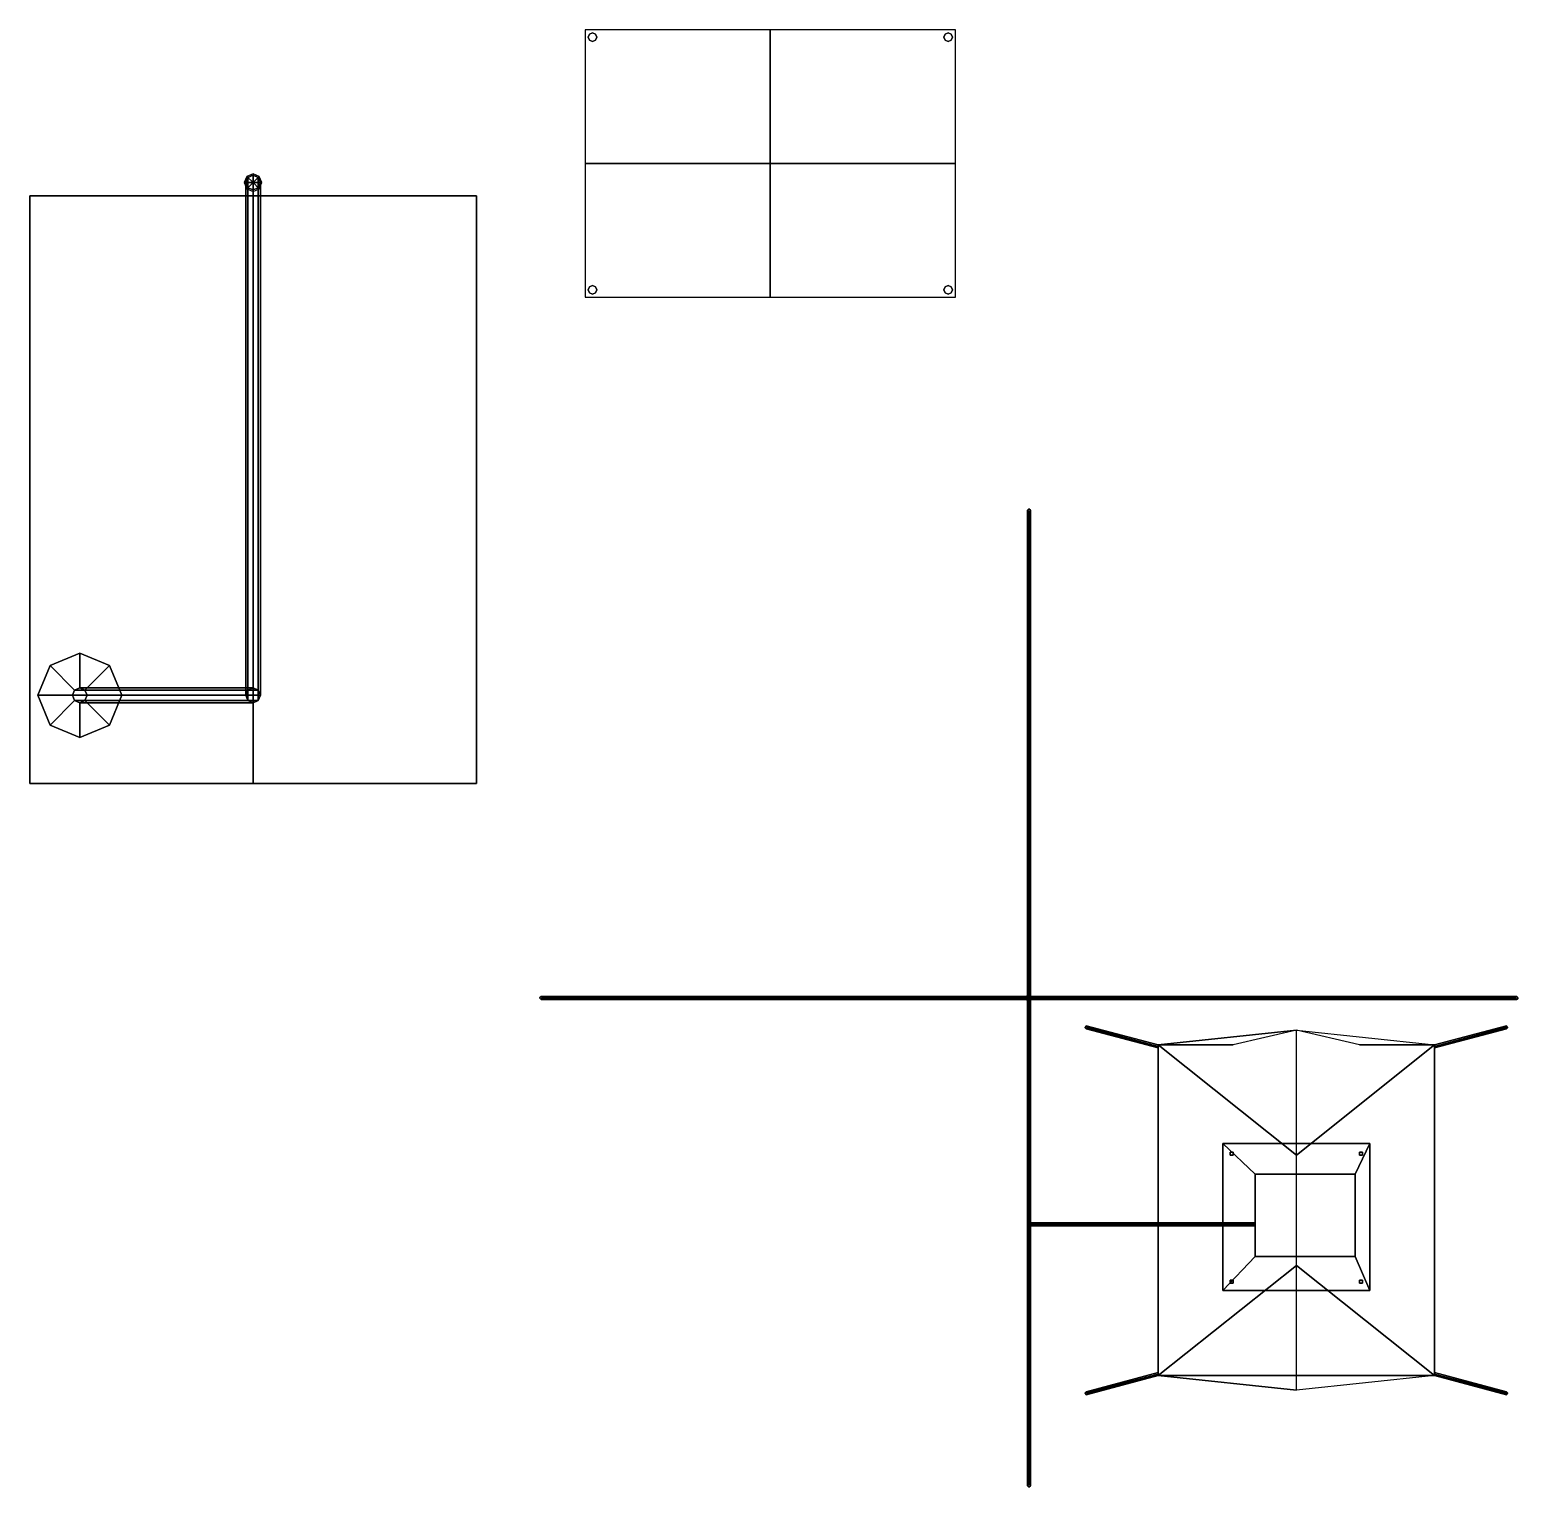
# Model space of a CAD drawing. Extents: x -5 to 5.1, y -6 to 3.9.
import ezdxf

# ---------------------------------------------------------------- set-up
doc = ezdxf.new("R2010")
doc.units = 0
doc.layers.add('SWE_HQ_TENT', color=3, linetype='CONTINUOUS')

msp = doc.modelspace()

# ---------------------------------------------------------------- linework, layer by layer
at = {"layer": 'SWE_HQ_TENT'}
for points in [[(0, 3, 1.69), (0, 3.91, 1.79), (-1.26, 3.91, 1.83), (-1.26, 3, 1.73)], [(-1.231, 3.881), (-1.24, 3.86), (-1.24, 3.86, 1.8), (-1.231, 3.881, 1.8)], [(-1.24, 3.86), (-1.231, 3.839), (-1.231, 3.839, 1.8), (-1.24, 3.86, 1.8)], [(-1.21, 3.89), (-1.231, 3.881), (-1.231, 3.881, 1.8), (-1.21, 3.89, 1.8)], [(-1.189, 3.881), (-1.21, 3.89), (-1.21, 3.89, 1.8), (-1.189, 3.881, 1.8)], [(-1.18, 3.86), (-1.189, 3.881), (-1.189, 3.881, 1.8), (-1.18, 3.86, 1.8)], [(-1.189, 3.839), (-1.18, 3.86), (-1.18, 3.86, 1.8), (-1.189, 3.839, 1.8)], [(0, 3.91, 1.79), (0, 3, 1.69), (1.26, 3, 1.73), (1.26, 3.91, 1.83)], [(1.189, 3.881), (1.18, 3.86), (1.18, 3.86, 1.8), (1.189, 3.881, 1.8)], [(1.18, 3.86), (1.189, 3.839), (1.189, 3.839, 1.8), (1.18, 3.86, 1.8)], [(1.21, 3.89), (1.189, 3.881), (1.189, 3.881, 1.8), (1.21, 3.89, 1.8)], [(1.231, 3.881), (1.21, 3.89), (1.21, 3.89, 1.8), (1.231, 3.881, 1.8)], [(1.24, 3.86), (1.231, 3.881), (1.231, 3.881, 1.8), (1.24, 3.86, 1.8)], [(1.231, 3.839), (1.24, 3.86), (1.24, 3.86, 1.8), (1.231, 3.839, 1.8)], [(-1.231, 3.839), (-1.21, 3.83), (-1.21, 3.83, 1.8), (-1.231, 3.839, 1.8)], [(-1.21, 3.83), (-1.189, 3.839), (-1.189, 3.839, 1.8), (-1.21, 3.83, 1.8)], [(1.189, 3.839), (1.21, 3.83), (1.21, 3.83, 1.8), (1.189, 3.839, 1.8)], [(1.21, 3.83), (1.231, 3.839), (1.231, 3.839, 1.8), (1.21, 3.83, 1.8)], [(0, 2.09, 1.79), (0, 3, 1.69), (-1.26, 3, 1.73), (-1.26, 2.09, 1.83)], [(0, 3, 1.69), (0, 2.09, 1.79), (1.26, 2.09, 1.83), (1.26, 3, 1.73)], [(-3.562, 2.912, 2.14), (-3.58, 2.87, 2.14), (-3.52, 2.87, 2.2)], [(-3.58, 2.87, 2.14), (-3.562, 2.828, 2.14), (-3.52, 2.87, 2.2)], [(-3.57, 2.87, 2.12), (-3.555, 2.905, 2.12), (-3.555, 2.905, 1.885), (-3.57, 2.87, 1.92)], [(-3.57, 2.87, 1.92), (-3.555, 2.905, 1.885), (-3.555, -0.585, 1.885), (-3.57, -0.62, 1.92)], [(-3.555, 2.835, 2.12), (-3.57, 2.87, 2.12), (-3.57, 2.87, 1.92), (-3.555, 2.835, 1.955)], [(-3.555, 2.835, 1.955), (-3.57, 2.87, 1.92), (-3.57, -0.62, 1.92), (-3.555, -0.655, 1.955)], [(-3.52, 2.93, 2.14), (-3.562, 2.912, 2.14), (-3.52, 2.87, 2.2)], [(-3.562, 2.828, 2.14), (-3.52, 2.81, 2.14), (-3.52, 2.87, 2.2)], [(-3.555, 2.905, 2.12), (-3.52, 2.92, 2.12), (-3.52, 2.92, 1.87), (-3.555, 2.905, 1.885)], [(-3.555, 2.905, 1.885), (-3.52, 2.92, 1.87), (-3.52, -0.57, 1.87), (-3.555, -0.585, 1.885)], [(-3.478, 2.912, 2.14), (-3.52, 2.93, 2.14), (-3.52, 2.87, 2.2)], [(-3.52, 2.92, 2.12), (-3.485, 2.905, 2.12), (-3.485, 2.905, 1.885), (-3.52, 2.92, 1.87)], [(-3.52, 2.92, 1.87), (-3.485, 2.905, 1.885), (-3.485, -0.585, 1.885), (-3.52, -0.57, 1.87)], [(-3.46, 2.87, 2.14), (-3.478, 2.912, 2.14), (-3.52, 2.87, 2.2)], [(-3.52, 2.81, 2.14), (-3.478, 2.828, 2.14), (-3.52, 2.87, 2.2)], [(-3.478, 2.828, 2.14), (-3.46, 2.87, 2.14), (-3.52, 2.87, 2.2)], [(-3.485, 2.905, 2.12), (-3.47, 2.87, 2.12), (-3.47, 2.87, 1.92), (-3.485, 2.905, 1.885)], [(-3.485, 2.905, 1.885), (-3.47, 2.87, 1.92), (-3.47, -0.62, 1.92), (-3.485, -0.585, 1.885)], [(-3.47, 2.87, 2.12), (-3.485, 2.835, 2.12), (-3.485, 2.835, 1.955), (-3.47, 2.87, 1.92)], [(-3.47, 2.87, 1.92), (-3.485, 2.835, 1.955), (-3.485, -0.655, 1.955), (-3.47, -0.62, 1.92)], [(-5.04, 2.78, 1), (-5.04, -1.22, 1), (-3.52, -1.22, 2), (-3.52, 2.78, 2)], [(-5.04, 2.78), (-5.04, -1.22), (-5.04, -1.22, 1), (-5.04, 2.78, 1)], [(-2, 2.78), (-5.04, 2.78), (-5.04, 2.78, 1), (-2, 2.78, 1)], [(-2, 2.78, 1), (-5.04, 2.78, 1), (-3.52, 2.78, 2)], [(-3.52, 2.82, 2.12), (-3.555, 2.835, 2.12), (-3.555, 2.835, 1.955), (-3.52, 2.82, 1.97)], [(-3.52, 2.82, 1.97), (-3.555, 2.835, 1.955), (-3.555, -0.655, 1.955), (-3.52, -0.67, 1.97)], [(-3.485, 2.835, 2.12), (-3.52, 2.82, 2.12), (-3.52, 2.82, 1.97), (-3.485, 2.835, 1.955)], [(-3.485, 2.835, 1.955), (-3.52, 2.82, 1.97), (-3.52, -0.67, 1.97), (-3.485, -0.655, 1.955)], [(-3.52, 2.78, 2), (-3.52, -1.22, 2), (-2, -1.22, 1), (-2, 2.78, 1)], [(-2, 2.78, 1), (-2, -1.22, 1), (-2, -1.22), (-2, 2.78)], [(-1.231, 2.161), (-1.24, 2.14), (-1.24, 2.14, 1.8), (-1.231, 2.161, 1.8)], [(-1.24, 2.14), (-1.231, 2.119), (-1.231, 2.119, 1.8), (-1.24, 2.14, 1.8)], [(-1.21, 2.17), (-1.231, 2.161), (-1.231, 2.161, 1.8), (-1.21, 2.17, 1.8)], [(-1.189, 2.161), (-1.21, 2.17), (-1.21, 2.17, 1.8), (-1.189, 2.161, 1.8)], [(-1.18, 2.14), (-1.189, 2.161), (-1.189, 2.161, 1.8), (-1.18, 2.14, 1.8)], [(-1.189, 2.119), (-1.18, 2.14), (-1.18, 2.14, 1.8), (-1.189, 2.119, 1.8)], [(1.189, 2.161), (1.18, 2.14), (1.18, 2.14, 1.8), (1.189, 2.161, 1.8)], [(1.18, 2.14), (1.189, 2.119), (1.189, 2.119, 1.8), (1.18, 2.14, 1.8)], [(1.21, 2.17), (1.189, 2.161), (1.189, 2.161, 1.8), (1.21, 2.17, 1.8)], [(1.231, 2.161), (1.21, 2.17), (1.21, 2.17, 1.8), (1.231, 2.161, 1.8)], [(1.24, 2.14), (1.231, 2.161), (1.231, 2.161, 1.8), (1.24, 2.14, 1.8)], [(1.231, 2.119), (1.24, 2.14), (1.24, 2.14, 1.8), (1.231, 2.119, 1.8)], [(-1.231, 2.119), (-1.21, 2.11), (-1.21, 2.11, 1.8), (-1.231, 2.119, 1.8)], [(-1.21, 2.11), (-1.189, 2.119), (-1.189, 2.119, 1.8), (-1.21, 2.11, 1.8)], [(1.189, 2.119), (1.21, 2.11), (1.21, 2.11, 1.8), (1.189, 2.119, 1.8)], [(1.21, 2.11), (1.231, 2.119), (1.231, 2.119, 1.8), (1.21, 2.11, 1.8)], [(1.77, 0.64, 0.1), (1.76, 0.65, 0.1), (1.75, 0.64, 0.1), (1.76, 0.63, 0.1)], [(1.76, 0.65), (1.75, 0.64), (1.75, 0.64, 0.1), (1.76, 0.65, 0.1)], [(1.76, 0.63, 0.072), (1.75, 0.64, 0.03), (1.75, -2.67, 7), (1.76, -2.66, 7)], [(1.75, 0.64, 0.03), (1.76, 0.63, 0.03), (1.76, -2.68, 7), (1.75, -2.67, 7)], [(1.76, 0.63, 0.024), (1.75, 0.64), (1.75, -2.67, 4), (1.76, -2.66, 4)], [(1.75, 0.64), (1.76, 0.63), (1.76, -2.68, 4), (1.75, -2.67, 4)], [(1.75, 0.64), (1.76, 0.63, 0.024), (1.76, 0.63, 0.1), (1.75, 0.64, 0.1)], [(1.77, 0.64), (1.76, 0.65), (1.76, 0.65, 0.1), (1.77, 0.64, 0.1)], [(1.77, 0.64, 0.03), (1.76, 0.63, 0.072), (1.76, -2.66, 7), (1.77, -2.67, 7)], [(1.76, 0.63, 0.03), (1.77, 0.64, 0.03), (1.77, -2.67, 7), (1.76, -2.68, 7)], [(1.77, 0.64), (1.76, 0.63, 0.024), (1.76, -2.66, 4), (1.77, -2.67, 4)], [(1.76, 0.63), (1.77, 0.64), (1.77, -2.67, 4), (1.76, -2.68, 4)], [(1.76, 0.63, 0.024), (1.77, 0.64), (1.77, 0.64, 0.1), (1.76, 0.63, 0.1)], [(-4.7, -0.334), (-4.902, -0.418), (-4.902, -0.418, 0.851), (-4.7, -0.334, 0.851)], [(-4.7, -0.334, 0.851), (-4.902, -0.418, 0.851), (-4.735, -0.585, 0.851), (-4.7, -0.57, 0.851)], [(-4.498, -0.418), (-4.7, -0.334), (-4.7, -0.334, 0.851), (-4.498, -0.418, 0.851)], [(-4.498, -0.418, 0.851), (-4.7, -0.334, 0.851), (-4.7, -0.57, 0.851), (-4.665, -0.585, 0.851)], [(-4.902, -0.418), (-4.986, -0.62), (-4.986, -0.62, 0.851), (-4.902, -0.418, 0.851)], [(-4.902, -0.418, 0.851), (-4.986, -0.62, 0.851), (-4.75, -0.62, 0.851), (-4.735, -0.585, 0.851)], [(-4.414, -0.62, 0.851), (-4.498, -0.418, 0.851), (-4.665, -0.585, 0.851), (-4.65, -0.62, 0.851)], [(-4.414, -0.62), (-4.498, -0.418), (-4.498, -0.418, 0.851), (-4.414, -0.62, 0.851)], [(-4.735, -0.585, 1), (-4.75, -0.62, 1), (-3.57, -0.62, 1.821), (-3.555, -0.585, 1.821)], [(-4.735, -0.585, 0.851), (-4.75, -0.62, 0.851), (-4.75, -0.62, 1), (-4.735, -0.585, 1)], [(-4.7, -0.57, 1), (-4.735, -0.585, 1), (-3.555, -0.585, 1.821), (-3.52, -0.57, 1.821)], [(-4.7, -0.57, 0.851), (-4.735, -0.585, 0.851), (-4.735, -0.585, 1), (-4.7, -0.57, 1)], [(-4.665, -0.585, 1), (-4.7, -0.57, 1), (-3.52, -0.57, 1.821), (-3.485, -0.585, 1.821)], [(-4.665, -0.585, 0.851), (-4.7, -0.57, 0.851), (-4.7, -0.57, 1), (-4.665, -0.585, 1)], [(-4.65, -0.62, 1), (-4.665, -0.585, 1), (-3.485, -0.585, 1.821), (-3.47, -0.62, 1.821)], [(-4.65, -0.62, 0.851), (-4.665, -0.585, 0.851), (-4.665, -0.585, 1), (-4.65, -0.62, 1)], [(-3.555, -0.585, 1.821), (-3.57, -0.62, 1.821), (-3.57, -0.62, 1.92), (-3.555, -0.585, 1.885)], [(-3.52, -0.57, 1.821), (-3.555, -0.585, 1.821), (-3.555, -0.585, 1.885), (-3.52, -0.57, 1.87)], [(-3.485, -0.585, 1.821), (-3.52, -0.57, 1.821), (-3.52, -0.57, 1.87), (-3.485, -0.585, 1.885)], [(-3.47, -0.62, 1.821), (-3.485, -0.585, 1.821), (-3.485, -0.585, 1.885), (-3.47, -0.62, 1.92)], [(-4.986, -0.62), (-4.902, -0.822), (-4.902, -0.822, 0.851), (-4.986, -0.62, 0.851)], [(-4.986, -0.62, 0.851), (-4.902, -0.822, 0.851), (-4.735, -0.655, 0.851), (-4.75, -0.62, 0.851)], [(-4.902, -0.822, 0.851), (-4.7, -0.906, 0.851), (-4.7, -0.67, 0.851), (-4.735, -0.655, 0.851)], [(-4.75, -0.62, 1), (-4.735, -0.655, 1), (-3.555, -0.655, 1.821), (-3.57, -0.62, 1.821)], [(-4.75, -0.62, 0.851), (-4.735, -0.655, 0.851), (-4.735, -0.655, 1), (-4.75, -0.62, 1)], [(-4.735, -0.655, 1), (-4.7, -0.67, 1), (-3.52, -0.67, 1.821), (-3.555, -0.655, 1.821)], [(-4.735, -0.655, 0.851), (-4.7, -0.67, 0.851), (-4.7, -0.67, 1), (-4.735, -0.655, 1)], [(-4.7, -0.67, 1), (-4.665, -0.655, 1), (-3.485, -0.655, 1.821), (-3.52, -0.67, 1.821)], [(-4.7, -0.67, 0.851), (-4.665, -0.655, 0.851), (-4.665, -0.655, 1), (-4.7, -0.67, 1)], [(-4.7, -0.906, 0.851), (-4.498, -0.822, 0.851), (-4.665, -0.655, 0.851), (-4.7, -0.67, 0.851)], [(-4.665, -0.655, 1), (-4.65, -0.62, 1), (-3.47, -0.62, 1.821), (-3.485, -0.655, 1.821)], [(-4.665, -0.655, 0.851), (-4.65, -0.62, 0.851), (-4.65, -0.62, 1), (-4.665, -0.655, 1)], [(-4.498, -0.822, 0.851), (-4.414, -0.62, 0.851), (-4.65, -0.62, 0.851), (-4.665, -0.655, 0.851)], [(-4.498, -0.822), (-4.414, -0.62), (-4.414, -0.62, 0.851), (-4.498, -0.822, 0.851)], [(-3.57, -0.62, 1.821), (-3.555, -0.655, 1.821), (-3.555, -0.655, 1.955), (-3.57, -0.62, 1.92)], [(-3.555, -0.655, 1.821), (-3.52, -0.67, 1.821), (-3.52, -0.67, 1.97), (-3.555, -0.655, 1.955)], [(-3.52, -0.67, 1.821), (-3.485, -0.655, 1.821), (-3.485, -0.655, 1.955), (-3.52, -0.67, 1.97)], [(-3.485, -0.655, 1.821), (-3.47, -0.62, 1.821), (-3.47, -0.62, 1.92), (-3.485, -0.655, 1.955)], [(-4.902, -0.822), (-4.7, -0.906), (-4.7, -0.906, 0.851), (-4.902, -0.822, 0.851)], [(-4.7, -0.906), (-4.498, -0.822), (-4.498, -0.822, 0.851), (-4.7, -0.906, 0.851)], [(-5.04, -1.22), (-4.65, -1.22), (-4.48, -1.22, 1), (-5.04, -1.22, 1)], [(-5.04, -1.22, 1), (-4.48, -1.22, 1), (-3.52, -1.22, 2)], [(-2.56, -1.22, 1), (-2, -1.22, 1), (-3.52, -1.22, 2)], [(-2.39, -1.22), (-2, -1.22), (-2, -1.22, 1), (-2.56, -1.22, 1)], [(-1.56, -2.67, 0.1), (-1.57, -2.68, 0.1), (-1.56, -2.69, 0.1), (-1.55, -2.68, 0.1)], [(-1.56, -2.67), (-1.57, -2.68), (-1.57, -2.68, 0.1), (-1.56, -2.67, 0.1)], [(-1.57, -2.68), (-1.56, -2.69), (-1.56, -2.69, 0.1), (-1.57, -2.68, 0.1)], [(-1.56, -2.67, 0.03), (-1.55, -2.68, 0.072), (1.74, -2.68, 7), (1.75, -2.67, 7)], [(-1.55, -2.68, 0.03), (-1.56, -2.67, 0.03), (1.75, -2.67, 7), (1.76, -2.68, 7)], [(-1.56, -2.67), (-1.55, -2.68, 0.024), (1.74, -2.68, 4), (1.75, -2.67, 4)], [(-1.55, -2.68), (-1.56, -2.67), (1.75, -2.67, 4), (1.76, -2.68, 4)], [(-1.55, -2.68, 0.024), (-1.56, -2.67), (-1.56, -2.67, 0.1), (-1.55, -2.68, 0.1)], [(-1.55, -2.68, 0.072), (-1.56, -2.69, 0.03), (1.75, -2.69, 7), (1.74, -2.68, 7)], [(-1.56, -2.69, 0.03), (-1.55, -2.68, 0.03), (1.76, -2.68, 7), (1.75, -2.69, 7)], [(-1.55, -2.68, 0.024), (-1.56, -2.69), (1.75, -2.69, 4), (1.74, -2.68, 4)], [(-1.56, -2.69), (-1.55, -2.68), (1.76, -2.68, 4), (1.75, -2.69, 4)], [(-1.56, -2.69), (-1.55, -2.68, 0.024), (-1.55, -2.68, 0.1), (-1.56, -2.69, 0.1)], [(1.74, -2.68, 8), (1.746, -2.694, 8), (1.76, -2.66, 8), (1.746, -2.666, 8)], [(1.746, -2.666), (1.74, -2.68), (1.74, -2.68, 8), (1.746, -2.666, 8)], [(1.74, -2.68), (1.746, -2.694), (1.746, -2.694, 8), (1.74, -2.68, 8)], [(1.76, -2.66), (1.746, -2.666), (1.746, -2.666, 8), (1.76, -2.66, 8)], [(1.746, -2.694, 8), (1.76, -2.7, 8), (1.774, -2.666, 8), (1.76, -2.66, 8)], [(1.746, -2.694), (1.76, -2.7), (1.76, -2.7, 8), (1.746, -2.694, 8)], [(1.76, -5.99, 0.03), (1.75, -6, 0.03), (1.75, -2.69, 7), (1.76, -2.68, 7)], [(1.76, -5.99), (1.75, -6), (1.75, -2.69, 4), (1.76, -2.68, 4)], [(1.75, -6, 0.03), (1.76, -5.99, 0.072), (1.76, -2.7, 7), (1.75, -2.69, 7)], [(1.75, -6), (1.76, -5.99, 0.024), (1.76, -2.7, 4), (1.75, -2.69, 4)], [(1.76, -2.69, 0.02), (1.75, -2.69, 0.01), (1.75, -4.23, 0.01), (1.76, -4.22, 0.02)], [(1.75, -2.69, 0.01), (1.76, -2.69), (1.76, -4.22), (1.75, -4.23, 0.01)], [(1.774, -2.666), (1.76, -2.66), (1.76, -2.66, 8), (1.774, -2.666, 8)], [(1.76, -2.7, 8), (1.774, -2.694, 8), (1.78, -2.68, 8), (1.774, -2.666, 8)], [(5.08, -2.67, 0.03), (5.07, -2.68, 0.03), (1.76, -2.68, 7), (1.77, -2.67, 7)], [(5.08, -2.67), (5.07, -2.68), (1.76, -2.68, 4), (1.77, -2.67, 4)], [(1.77, -6, 0.03), (1.76, -5.99, 0.03), (1.76, -2.68, 7), (1.77, -2.69, 7)], [(1.77, -6), (1.76, -5.99), (1.76, -2.68, 4), (1.77, -2.69, 4)], [(5.07, -2.68, 0.03), (5.08, -2.69, 0.03), (1.77, -2.69, 7), (1.76, -2.68, 7)], [(5.07, -2.68), (5.08, -2.69), (1.77, -2.69, 4), (1.76, -2.68, 4)], [(1.76, -5.99, 0.072), (1.77, -6, 0.03), (1.77, -2.69, 7), (1.76, -2.7, 7)], [(1.76, -5.99, 0.024), (1.77, -6), (1.77, -2.69, 4), (1.76, -2.7, 4)], [(1.76, -2.69), (1.77, -2.69, 0.01), (1.77, -4.21, 0.01), (1.76, -4.22)], [(1.77, -2.69, 0.01), (1.76, -2.69, 0.02), (1.76, -4.22, 0.02), (1.77, -4.21, 0.01)], [(1.76, -2.7), (1.774, -2.694), (1.774, -2.694, 8), (1.76, -2.7, 8)], [(5.07, -2.68, 0.072), (5.08, -2.67, 0.03), (1.77, -2.67, 7), (1.78, -2.68, 7)], [(5.07, -2.68, 0.024), (5.08, -2.67), (1.77, -2.67, 4), (1.78, -2.68, 4)], [(5.08, -2.69, 0.03), (5.07, -2.68, 0.072), (1.78, -2.68, 7), (1.77, -2.69, 7)], [(5.08, -2.69), (5.07, -2.68, 0.024), (1.78, -2.68, 4), (1.77, -2.69, 4)], [(1.78, -2.68), (1.774, -2.666), (1.774, -2.666, 8), (1.78, -2.68, 8)], [(1.774, -2.694), (1.78, -2.68), (1.78, -2.68, 8), (1.774, -2.694, 8)], [(5.08, -2.67), (5.07, -2.68, 0.024), (5.07, -2.68, 0.1), (5.08, -2.67, 0.1)], [(5.08, -2.69, 0.1), (5.09, -2.68, 0.1), (5.08, -2.67, 0.1), (5.07, -2.68, 0.1)], [(5.07, -2.68, 0.024), (5.08, -2.69), (5.08, -2.69, 0.1), (5.07, -2.68, 0.1)], [(5.09, -2.68), (5.08, -2.67), (5.08, -2.67, 0.1), (5.09, -2.68, 0.1)], [(5.08, -2.69), (5.09, -2.68), (5.09, -2.68, 0.1), (5.08, -2.69, 0.1)], [(2.64, -3.01, 0.75), (2.64, -3, 0.74), (2.15, -2.87), (2.14, -2.88)], [(2.64, -3.02, 0.74), (2.64, -3.01, 0.75), (2.14, -2.88), (2.15, -2.89)], [(2.64, -3, 0.74), (2.64, -3.01, 0.73), (2.16, -2.88), (2.15, -2.87)], [(2.64, -3.01, 0.73), (2.64, -3.02, 0.74), (2.15, -2.89), (2.16, -2.88)], [(2.64, -3, 0.75), (2.64, -3, 0.75), (3.58, -3.75, 1.3), (3.58, -2.9, 1.5)], [(3.15, -3, 0.75), (2.64, -3, 0.75), (3.58, -2.9, 1.5)], [(4.52, -3, 0.75), (4.52, -3, 0.75), (3.58, -3.75, 1.3), (3.58, -2.9, 1.5)], [(4.52, -3, 0.75), (4.01, -3, 0.75), (3.58, -2.9, 1.5)], [(4.52, -3, 0.74), (4.52, -3.01, 0.75), (5.02, -2.88), (5.01, -2.87)], [(4.52, -3.01, 0.73), (4.52, -3, 0.74), (5.01, -2.87), (5, -2.88)], [(4.52, -3.01, 0.75), (4.52, -3.02, 0.74), (5.01, -2.89), (5.02, -2.88)], [(4.52, -3.02, 0.74), (4.52, -3.01, 0.73), (5, -2.88), (5.01, -2.89)], [(2.64, -3), (2.64, -5.25), (2.64, -5.25, 0.75), (2.64, -3, 0.75)], [(2.64, -3, 0.75), (2.64, -5.25, 0.75), (3.58, -4.5, 1.3), (3.58, -3.75, 1.3)], [(3.03, -3), (2.64, -3), (2.64, -3, 0.75), (3.15, -3, 0.75)], [(4.52, -3, 0.75), (4.52, -5.25, 0.75), (3.58, -4.5, 1.3), (3.58, -3.75, 1.3)], [(4.52, -3), (4.15, -3), (4.01, -3, 0.75), (4.52, -3, 0.75)], [(4.52, -3), (4.52, -5.25), (4.52, -5.25, 0.75), (4.52, -3, 0.75)], [(3.08, -3.67, 0.58), (3.08, -4.67, 0.58), (3.08, -4.67, 0.6), (3.08, -3.67, 0.6)], [(4.08, -3.67, 0.6), (4.08, -3.67, 0.58), (3.08, -3.67, 0.58), (3.08, -3.67, 0.6)], [(3.98, -3.88, 0.6), (4.08, -3.67, 0.6), (3.08, -3.67, 0.6), (3.3, -3.88, 0.6)], [(3.08, -3.67, 0.6), (3.08, -4.67, 0.6), (3.3, -4.44, 0.6), (3.3, -3.88, 0.6)], [(3.13, -3.75), (3.13, -3.75, 0.58), (3.13, -3.73, 0.58), (3.13, -3.73)], [(3.13, -3.73), (3.13, -3.73, 0.58), (3.15, -3.73, 0.58), (3.15, -3.73)], [(3.15, -3.73, 0.58), (3.15, -3.75, 0.58), (3.15, -3.75), (3.15, -3.73)], [(3.98, -3.88, 0.6), (3.98, -4.44, 0.6), (4.08, -4.67, 0.6), (4.08, -3.67, 0.6)], [(4.01, -3.73), (4.01, -3.73, 0.58), (4.03, -3.73, 0.58), (4.03, -3.73)], [(4.01, -3.75), (4.01, -3.75, 0.58), (4.01, -3.73, 0.58), (4.01, -3.73)], [(4.03, -3.73, 0.58), (4.03, -3.75, 0.58), (4.03, -3.75), (4.03, -3.73)], [(4.08, -4.67, 0.6), (4.08, -4.67, 0.58), (4.08, -3.67, 0.58), (4.08, -3.67, 0.6)], [(3.15, -3.75), (3.15, -3.75, 0.58), (3.13, -3.75, 0.58), (3.13, -3.75)], [(4.03, -3.75), (4.03, -3.75, 0.58), (4.01, -3.75, 0.58), (4.01, -3.75)], [(3.3, -3.88, 0.6), (3.3, -4.44, 0.6), (3.3, -4.44, 1), (3.3, -3.88, 1)], [(3.98, -3.88, 1), (3.98, -3.88, 0.6), (3.3, -3.88, 0.6), (3.3, -3.88, 1)], [(3.3, -3.88, 1), (3.3, -4.44, 1), (3.98, -4.44, 1), (3.98, -3.88, 1)], [(3.98, -4.44, 1), (3.98, -4.44, 0.6), (3.98, -3.88, 0.6), (3.98, -3.88, 1)], [(3.07, -4.22), (3.06, -4.23, 0.01), (1.75, -4.23, 0.01), (1.76, -4.22)], [(3.06, -4.23, 0.01), (3.05, -4.22, 0.02), (1.76, -4.22, 0.02), (1.75, -4.23, 0.01)], [(3.05, -4.22, 0.02), (3.06, -4.21, 0.01), (1.77, -4.21, 0.01), (1.76, -4.22, 0.02)], [(3.06, -4.21, 0.01), (3.07, -4.22), (1.76, -4.22), (1.77, -4.21, 0.01)], [(3.06, -4.21, 0.01), (3.05, -4.22, 0.02), (3.05, -4.22, 0.62), (3.06, -4.21, 0.61)], [(3.3, -4.22, 0.66), (3.3, -4.21, 0.65), (3.06, -4.21, 0.61), (3.05, -4.22, 0.62)], [(3.05, -4.22, 0.02), (3.06, -4.23, 0.01), (3.06, -4.23, 0.61), (3.05, -4.22, 0.62)], [(3.3, -4.23, 0.65), (3.3, -4.22, 0.66), (3.05, -4.22, 0.62), (3.06, -4.23, 0.61)], [(3.07, -4.22), (3.06, -4.21, 0.01), (3.06, -4.21, 0.61), (3.07, -4.22, 0.6)], [(3.3, -4.21, 0.65), (3.3, -4.22, 0.64), (3.07, -4.22, 0.6), (3.06, -4.21, 0.61)], [(3.06, -4.23, 0.01), (3.07, -4.22), (3.07, -4.22, 0.6), (3.06, -4.23, 0.61)], [(3.3, -4.22, 0.64), (3.3, -4.23, 0.65), (3.06, -4.23, 0.61), (3.07, -4.22, 0.6)], [(3.3, -4.44, 0.6), (3.08, -4.67, 0.6), (4.08, -4.67, 0.6), (3.98, -4.44, 0.6)], [(3.3, -4.44, 1), (3.3, -4.44, 0.6), (3.98, -4.44, 0.6), (3.98, -4.44, 1)], [(2.64, -5.25, 0.75), (2.64, -5.25, 0.75), (3.58, -5.35, 1.5), (3.58, -4.5, 1.3)], [(4.52, -5.25, 0.75), (4.52, -5.25, 0.75), (3.58, -5.35, 1.5), (3.58, -4.5, 1.3)], [(3.13, -4.6), (3.13, -4.6, 0.58), (3.15, -4.6, 0.58), (3.15, -4.6)], [(3.13, -4.62), (3.13, -4.62, 0.58), (3.13, -4.6, 0.58), (3.13, -4.6)], [(3.15, -4.62), (3.15, -4.62, 0.58), (3.13, -4.62, 0.58), (3.13, -4.62)], [(3.15, -4.6, 0.58), (3.15, -4.62, 0.58), (3.15, -4.62), (3.15, -4.6)], [(4.01, -4.62), (4.01, -4.62, 0.58), (4.01, -4.6, 0.58), (4.01, -4.6)], [(4.01, -4.6), (4.01, -4.6, 0.58), (4.03, -4.6, 0.58), (4.03, -4.6)], [(4.03, -4.62), (4.03, -4.62, 0.58), (4.01, -4.62, 0.58), (4.01, -4.62)], [(4.03, -4.6, 0.58), (4.03, -4.62, 0.58), (4.03, -4.62), (4.03, -4.6)], [(3.08, -4.67, 0.6), (3.08, -4.67, 0.58), (4.08, -4.67, 0.58), (4.08, -4.67, 0.6)], [(2.64, -5.24, 0.75), (2.64, -5.23, 0.74), (2.15, -5.36), (2.14, -5.37)], [(2.64, -5.25, 0.74), (2.64, -5.24, 0.75), (2.14, -5.37), (2.15, -5.38)], [(2.64, -5.23, 0.74), (2.64, -5.24, 0.73), (2.16, -5.37), (2.15, -5.36)], [(2.64, -5.24, 0.73), (2.64, -5.25, 0.74), (2.15, -5.38), (2.16, -5.37)], [(2.64, -5.25), (4.52, -5.25), (4.52, -5.25, 0.75), (2.64, -5.25, 0.75)], [(2.64, -5.25, 0.75), (4.52, -5.25, 0.75), (3.58, -5.35, 1.5)], [(4.52, -5.24, 0.73), (4.52, -5.23, 0.74), (5.01, -5.36), (5, -5.37)], [(4.52, -5.23, 0.74), (4.52, -5.24, 0.75), (5.02, -5.37), (5.01, -5.36)], [(4.52, -5.25, 0.74), (4.52, -5.24, 0.73), (5, -5.37), (5.01, -5.38)], [(4.52, -5.24, 0.75), (4.52, -5.25, 0.74), (5.01, -5.38), (5.02, -5.37)], [(1.76, -5.99, 0.024), (1.75, -6), (1.75, -6, 0.1), (1.76, -5.99, 0.1)], [(1.75, -6, 0.1), (1.76, -6.01, 0.1), (1.77, -6, 0.1), (1.76, -5.99, 0.1)], [(1.75, -6), (1.76, -6.01), (1.76, -6.01, 0.1), (1.75, -6, 0.1)], [(1.77, -6), (1.76, -5.99, 0.024), (1.76, -5.99, 0.1), (1.77, -6, 0.1)], [(1.76, -6.01), (1.77, -6), (1.77, -6, 0.1), (1.76, -6.01, 0.1)]]:
    msp.add_3dface(points, dxfattribs=at)

doc.saveas('drawing.dxf')
